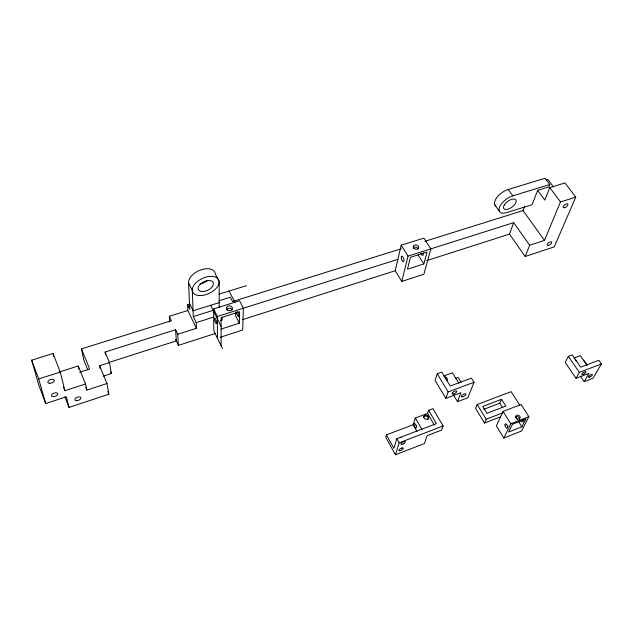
<?xml version="1.0" encoding="UTF-8"?>
<svg xmlns="http://www.w3.org/2000/svg" width="633" height="633" viewBox="0 0 633 633"><rect width="100%" height="100%" fill="white"/><g stroke="black" fill="none" stroke-linecap="round" stroke-linejoin="round"><path stroke-width="0.95" d="M221.099 345.681L221.099 317.631L239.646 311.745L239.337 323.218L221.091 329.081M222.143 317.26L222.136 320.116L220.561 320.622M235.682 311.982L235.603 315.835L239.337 323.218M395.214 270.726L401.18 245.208L423.912 238.119L430.851 248.864L423.912 274.224L401.797 281.416L395.214 270.726L242.344 319.72M401.797 281.416L408.032 256.096L401.18 245.208M423.825 263.929L427.038 252.029L410.453 257.291L407.478 269.183L423.825 263.929L418.089 254.909M427.552 413.42L415.327 418.017L413.143 424.759L386.439 434.855L385.758 437.253L395.451 454.747L424.355 443.575L427.188 435.607L441.597 430.068L443.132 425.985L432.932 408.681L428.62 410.295L427.552 413.42L434.341 425.028M428.62 410.295L436.43 423.612L396.851 438.693L393.916 448.322L386.439 434.855M395.451 454.747L399.162 442.815L396.851 438.693M457.509 401.662L467.858 397.769L474.03 382.292L471.45 378.146L450.221 385.988L441.818 372.133L437.253 373.794L435.045 380.338L445.83 398.315L460.959 392.674L457.509 401.662L453.434 394.937M445.83 398.315L448.172 391.89L474.03 382.292M509.478 234.107L513.695 222.658L529.663 245.232L525.153 256.507L509.478 234.107L426.658 260.646M424.957 241.3L523.048 210.575L524.67 206.247M549.784 184.504L548.843 186.893L537.615 190.335L532.124 204.688L506.875 212.569A12.652 6.132 -36.2 0 1 499.39 207.434A12.652 6.132 -36.2 0 1 512.825 195.834L549.784 184.504L545.108 178.253L508.228 189.449A12.605 6.188 -36.4 0 0 496.77 197.615A12.605 6.188 -36.4 0 0 495.916 206.089M525.153 256.507L554.231 246.886L575.753 197.132L564.984 182.921L549.792 187.597L544.823 200.115L537.615 190.335M529.663 245.232L544.475 240.382L560.482 201.935L575.753 197.132M519.812 405.255L511.124 391.653L477.171 404.55L475.549 408.42L484.514 423.05L500.553 416.83M484.514 423.05L486.207 419.236L502.341 413.001M483.723 409.329L499.769 403.189L501.534 399.312L505.799 406.07L486.927 413.325L482.702 406.489L501.534 399.312M503.053 411.458L496.327 425.914L503.828 438.044L521.537 431.033L528.879 416.696L521.078 404.503L503.053 411.458L510.791 423.786L503.828 438.044M521.877 426.816L525.873 418.983L512.461 424.245L508.623 432.046L521.877 426.816L518.308 421.174M584.18 381.659L593.034 378.233L601.35 363.951L598.778 360.272L580.683 367.164L572.256 354.891L568.355 356.355L565.19 362.377L576.03 378.305L588.927 373.343L584.18 381.659L580.429 376.168M576.03 378.305L579.322 372.37L601.35 363.951M515.65 416.91L516.124 416.672A2.326 1.907 25.4 0 1 518.625 417.171A2.326 1.907 25.4 0 1 519.408 419.355M510.791 423.786L528.879 416.696M399.162 442.815L443.132 425.985M574.147 357.977L580.326 355.659L587.036 365.368M455.578 378.423L458.118 377.49L461.046 382.261M443.598 376.002L452.453 372.774L458.862 383.234M64.859 396.669L69.013 407.407L108.868 394.224L106.953 383.511L99.618 365.779L109.517 362.606L105.094 352.067L175.602 329.73L177.715 334.271L178.403 345.365L215.639 333.369M59.66 371.895L78.27 365.969L85.51 383.994L64.883 390.696L60.27 372.062L53.03 353.507L31.65 360.177L38.835 385.268L45.695 403.553L66.386 396.788L69.013 407.407M85.724 387.42L86.8 390.102L106.953 383.511M220.252 337.286L242.7 330.015L243.404 308.231L239.583 300.77L213.614 308.92L213.819 330.782L222.523 348.593M103.401 376.105L111.361 373.525L109.517 362.606M108.868 362.495L176.322 340.878L175.602 329.73M79.623 372.188L89.649 368.976L81.475 348.902L171.401 320.733L169.312 316.271L187.851 310.494L187.59 304.702L189.425 304.133M177.715 334.271L196.396 328.313L196.198 322.616L193.302 316.603L192.305 290.523L188.594 282.911A14.298 8.284 -25.3 0 1 201.167 269.793A14.298 8.284 -25.3 0 1 215.347 274.065L219.153 281.574L219.192 307.496M31.65 360.177L38.708 378.93L60.27 372.062M196.198 322.616L213.693 317.078M217.443 338.196L217.356 316.476L397.88 259.34M408.032 256.096L513.695 222.658M193.302 316.603L213.645 310.21M401.377 248.69L232.548 301.577L230.349 297.249L219.05 300.77M219.184 302.629L193.081 310.779L189.473 303.286M219.121 294.116L246.419 285.673M546.042 180.081L547.893 179.511L553.574 187.099M549.792 187.597L560.482 201.935M508.228 189.449L512.825 195.834M523.048 210.575L544.475 240.382M494.848 204.878L499.326 211.248M583.666 360.13L586.989 364.925M568.355 356.355L579.322 372.37M515.76 417.147L517.288 419.568M499.769 403.189L502.594 407.684M477.171 404.55L486.207 419.236M437.253 373.794L448.172 391.89M415.327 418.017L422.069 429.712M413.143 424.759L416.941 431.39M229.099 291.03L235.009 302.629M213.614 308.92L217.356 316.476M210.678 305.28L221.123 326.422M187.59 304.702L189.726 309.149L188.594 282.911M187.851 310.494L196.396 328.313M175.634 339.383L178.403 345.365M110.633 371.785L111.361 373.525M107.784 391.598L108.868 394.224M87.805 369.925L83.77 359.995L81.475 348.902M63.466 387.056L64.883 390.696M38.708 378.93L45.695 403.553M53.03 353.507L53.75 356.355M78.27 365.969L79.038 369.522M85.51 383.994L86.8 390.102M99.618 365.779L100.125 368.509M105.094 352.067L105.569 354.82M169.312 316.271L169.723 321.904M237.351 311.563A2.959 0.688 71.9 0 1 238.704 315.503A2.959 0.688 71.9 0 1 237.858 316.057A2.959 0.688 71.9 0 1 236.505 312.109M423.192 252.947A2.769 1.147 73.1 0 1 422.694 255.431A2.769 1.147 73.1 0 1 420.913 253.287M226.614 309.679A2.999 2.413 1.9 0 1 229.391 308.239A2.999 2.413 1.9 0 1 232.153 309.774M413.151 247.812A2.785 2.121 13.6 0 1 415.944 247.115A2.785 2.121 13.6 0 1 418.168 248.967M207.489 280.364A8.166 4.732 -25.3 0 1 200.17 283.877M508.062 426.238A2.303 1.005 67.7 0 1 507.785 425.724M523 419.806A2.287 1.029 67.5 0 1 522.779 421.997A2.287 1.029 67.5 0 1 521.07 420.494M523.958 420.541A2.287 1.037 67.5 0 1 523.641 420.114M445.046 378.32A2.619 2.16 18.9 0 1 446.756 380.132M444.2 376.722A2.627 2.16 18.9 0 1 447.033 378.178A2.627 2.16 18.9 0 1 446.447 380.75M400.847 437.751A2.524 0.942 -29.3 0 1 401.433 437.522M423.54 417.345A2.477 2.097 19.2 0 1 426.879 416.324A2.477 2.097 19.2 0 1 427.948 419.481M416.886 426.104A2.469 0.886 69 0 1 416.617 425.542M575.096 359.599A2.39 1.852 25.2 0 1 576.188 360.937M401.354 256.824L401.282 257.338A2.785 1.108 72.9 0 0 402.319 260.851A2.785 1.108 72.9 0 0 403.862 260.994L403.941 260.479A2.785 1.108 72.9 0 0 402.904 256.958A2.785 1.108 72.9 0 0 401.354 256.824M414.061 423.754L413.982 424.118A2.469 0.878 69.1 0 0 415.572 427.955A2.469 0.878 69.1 0 0 416.055 425.598A2.469 0.878 69.1 0 0 414.061 423.754M504.192 205.139L503.631 206.445A7.398 3.584 -36.2 0 0 507.634 209.278A7.398 3.584 -36.2 0 0 515.404 203.446L515.982 202.133A7.398 3.584 -36.2 0 0 512.002 199.245A7.398 3.584 -36.2 0 0 504.192 205.139M519.503 418.769L519.028 419.022A2.334 1.907 25.3 0 1 516.109 418.089A2.334 1.907 25.3 0 1 516.33 415.533L516.805 415.288A2.334 1.907 25.3 0 1 519.725 416.213A2.334 1.907 25.3 0 1 519.503 418.769M403.094 443.994L402.517 444.224A2.532 0.934 -29.3 0 1 401.425 443.037A2.532 0.934 -29.3 0 1 405.183 441.541A2.532 0.934 -29.3 0 1 403.094 443.994M401.805 448.022L401.235 448.235A2.5 0.91 -29.2 0 0 399.027 450.656A2.5 0.91 -29.2 0 0 402.715 449.28A2.5 0.91 -29.2 0 0 401.805 448.022M76.617 400.681A3.197 1.63 -20.1 0 0 80.897 397.825A3.197 1.63 -20.1 0 0 76.063 397.888A3.197 1.63 -20.1 0 0 76.617 400.681M199.514 295.571A14.361 8.213 -25.3 0 0 219.153 281.574A14.361 8.213 -25.3 0 0 198.493 280.696A14.361 8.213 -25.3 0 0 199.514 295.571M214.468 319.087A2.975 0.633 71.8 0 0 216.328 323.629A2.975 0.633 71.8 0 0 215.813 319.752A2.975 0.633 71.8 0 0 214.468 319.087M564.691 207.64A2.856 1.29 -36.9 0 0 567.856 204.23A2.856 1.29 -36.9 0 0 563.916 205.464A2.856 1.29 -36.9 0 0 564.691 207.64M227.564 310.194A3.007 2.413 2 0 0 232.382 308.667A3.007 2.413 2 0 0 228.268 306.055A3.007 2.413 2 0 0 227.564 310.194M414.006 248.31A2.793 2.128 13.6 0 0 418.666 247.93A2.793 2.128 13.6 0 0 415.406 244.884A2.793 2.128 13.6 0 0 414.006 248.31M49.841 383.258A3.363 1.772 -18.9 0 0 54.256 380.235A3.363 1.772 -18.9 0 0 49.065 380.283A3.363 1.772 -18.9 0 0 49.841 383.258M201.959 291.489A8.205 4.692 -25.3 0 0 213.448 283.695A8.205 4.692 -25.3 0 0 201.88 282.832A8.205 4.692 -25.3 0 0 201.959 291.489M53.433 396.654A3.3 1.701 -19.2 0 0 57.761 393.702A3.3 1.701 -19.2 0 0 52.689 393.797A3.3 1.701 -19.2 0 0 53.433 396.654M548.676 245.359A2.698 1.179 -35.6 0 0 551.652 242.202A2.698 1.179 -35.6 0 0 547.869 243.436A2.698 1.179 -35.6 0 0 548.676 245.359M505.015 424.98A2.303 1.005 67.7 0 0 507.017 428.169A2.303 1.005 67.7 0 0 506.827 424.87A2.303 1.005 67.7 0 0 505.015 424.98M453.315 394.05A2.651 1.021 -30.9 0 0 456.741 391.321A2.651 1.021 -30.9 0 0 453.165 392.12A2.651 1.021 -30.9 0 0 453.315 394.05M462.573 396.804A2.611 0.989 -31 0 0 465.959 394.13A2.611 0.989 -31 0 0 462.462 394.913A2.611 0.989 -31 0 0 462.573 396.804M424.45 418.445A2.485 2.097 19.2 0 0 428.573 417.97A2.485 2.097 19.2 0 0 425.661 415.019A2.485 2.097 19.2 0 0 424.45 418.445M583.23 374.325A2.413 0.807 -32.9 0 0 585.992 371.777A2.413 0.807 -32.9 0 0 582.629 373.059A2.413 0.807 -32.9 0 0 583.23 374.325M589.671 377.078A2.382 0.783 -32.9 0 0 592.409 374.57A2.382 0.783 -32.9 0 0 589.101 375.836A2.382 0.783 -32.9 0 0 589.671 377.078"/></g></svg>
